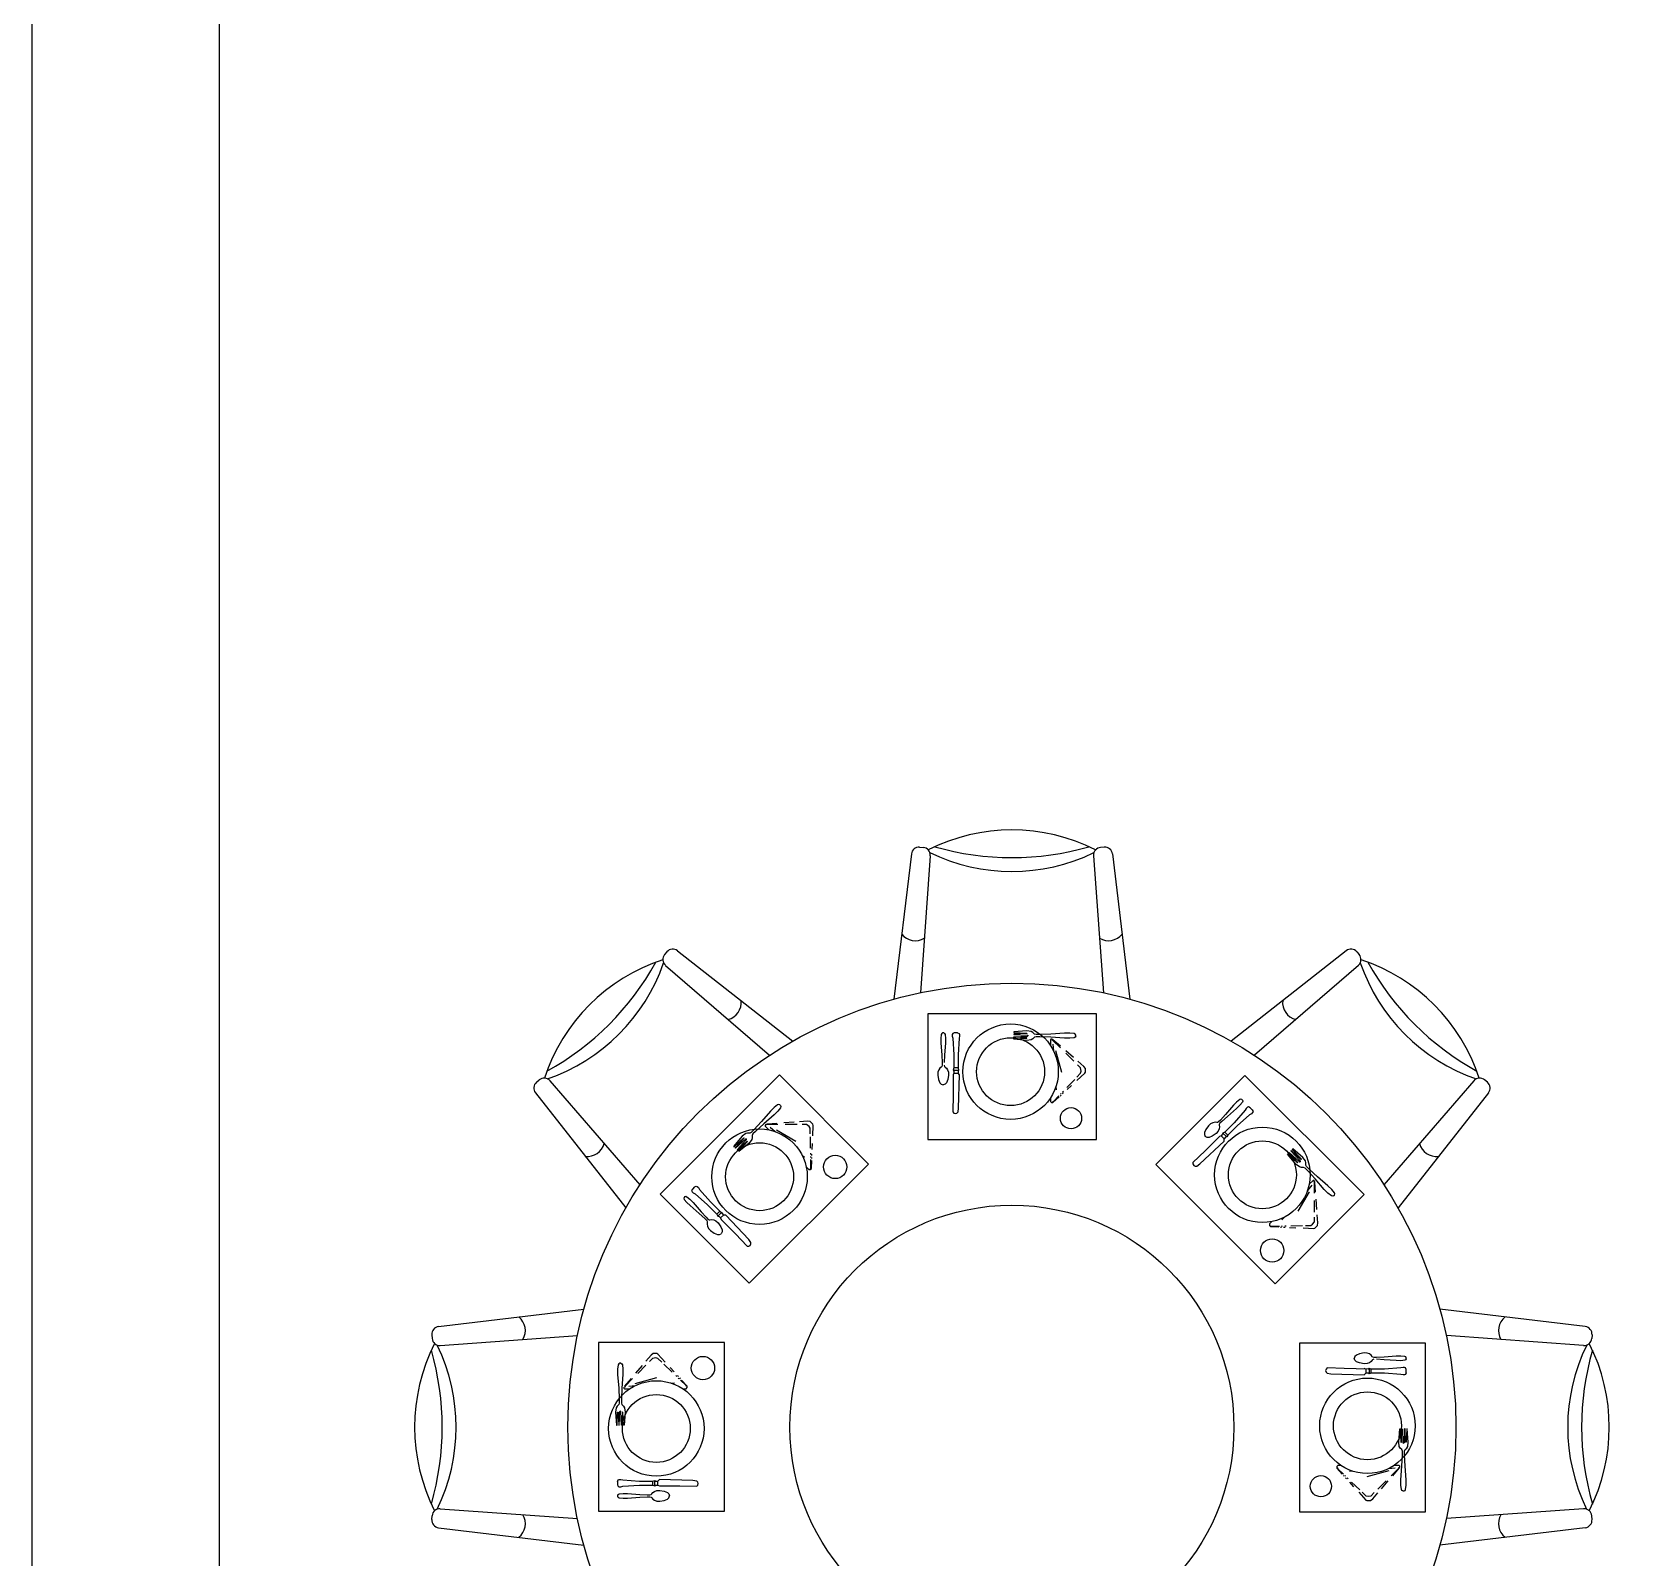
# Model space of a CAD drawing. Header units: inches. Extents: x 13 to 55.5, y 11.7 to 36.5.
# Drawn here: x 13.001 to 15.9, y 27.514 to 30.264 of the extents above; entities that cross this region are included whole.
import ezdxf

# ---------------------------------------------------------------- set-up
doc = ezdxf.new("R2010")
doc.units = ezdxf.units.IN
doc.header["$MEASUREMENT"] = 0
doc.layers.add('02', color=2, linetype='Continuous')
doc.layers.add('kadrbm', color=4, linetype='Continuous')

# ---------------------------------------------------------------- blocks, each defined once
blk = doc.blocks.new('kadrbm')
at = {"layer": 'kadrbm', "color": 4}
blk.add_lwpolyline([(0, 0), (0, 24.7972), (21, 24.7972), (21, 0), (0, 0)], close=True, dxfattribs=at)
blk.add_lwpolyline([(20.6631, 0.3257), (20.6631, 24.4603), (0.3369, 24.4603), (0.3369, 0.3257), (20.6631, 0.3257)], dxfattribs=at)

msp = doc.modelspace()

# ---------------------------------------------------------------- linework, layer by layer
at = {"layer": '02'}
for p, q in [((14.5855, 28.7827), (14.554, 28.5208)), ((14.6004, 28.7949), (14.6068, 28.7944)), ((14.933, 28.7949), (14.9265, 28.7944)), ((14.9479, 28.7827), (14.9793, 28.5208)), ((14.6196, 28.7795), (14.6017, 28.5324)), ((14.9137, 28.7795), (14.9316, 28.5324)), ((14.1643, 28.6082), (14.3717, 28.4453)), ((15.369, 28.6082), (15.1617, 28.4453)), ((14.1451, 28.6063), (14.1409, 28.6014)), ((14.1424, 28.5818), (14.3297, 28.4198)), ((15.391, 28.5818), (15.2036, 28.4198)), ((15.3882, 28.6063), (15.3924, 28.6014)), ((14.7938, 28.4638), (14.7699, 28.4618)), ((14.8015, 28.4628), (14.7938, 28.4638)), ((14.6395, 28.4573), (14.6388, 28.4501)), ((14.6388, 28.4501), (14.6388, 28.442)), ((14.6388, 28.442), (14.6404, 28.4202)), ((14.6403, 28.4592), (14.6395, 28.4573)), ((14.6419, 28.46), (14.6403, 28.4592)), ((14.6438, 28.46), (14.6419, 28.46)), ((14.6438, 28.46), (14.6454, 28.4592)), ((14.6468, 28.442), (14.6452, 28.4202)), ((14.6454, 28.4592), (14.6462, 28.4573)), ((14.6462, 28.4573), (14.6469, 28.4501)), ((14.6469, 28.4501), (14.6468, 28.442)), ((14.66, 28.4591), (14.6591, 28.4572)), ((14.6591, 28.4572), (14.6591, 28.4543)), ((14.6591, 28.4543), (14.66, 28.4505)), ((14.6629, 28.46), (14.66, 28.4591)), ((14.66, 28.4505), (14.662, 28.4208)), ((14.6686, 28.46), (14.6629, 28.46)), ((14.6686, 28.46), (14.6715, 28.4591)), ((14.6715, 28.4505), (14.6696, 28.4208)), ((14.6715, 28.4591), (14.6725, 28.4572)), ((14.6725, 28.4543), (14.6715, 28.4505)), ((14.6725, 28.4572), (14.6725, 28.4543)), ((14.7699, 28.4618), (14.7699, 28.4609)), ((14.7699, 28.4609), (14.7938, 28.4599)), ((14.7938, 28.459), (14.7699, 28.458)), ((14.7699, 28.458), (14.7699, 28.4571)), ((14.7699, 28.4571), (14.7948, 28.4561)), ((14.7699, 28.4532), (14.7948, 28.4542)), ((14.7699, 28.4523), (14.7699, 28.4532)), ((14.7938, 28.4513), (14.7699, 28.4523)), ((14.7699, 28.4494), (14.7938, 28.4504)), ((14.7699, 28.4485), (14.7699, 28.4494)), ((14.7938, 28.4465), (14.7699, 28.4485)), ((14.7938, 28.4599), (14.7938, 28.459)), ((14.7938, 28.4504), (14.7938, 28.4513)), ((14.8015, 28.4475), (14.7938, 28.4465)), ((14.7948, 28.4561), (14.7958, 28.4552)), ((14.7948, 28.4542), (14.7958, 28.4552)), ((14.8044, 28.4609), (14.8015, 28.4628)), ((14.8044, 28.4494), (14.8015, 28.4475)), ((14.8072, 28.458), (14.8044, 28.4609)), ((14.8072, 28.4523), (14.8044, 28.4494)), ((14.8101, 28.4571), (14.8072, 28.458)), ((14.8101, 28.4532), (14.8072, 28.4523)), ((14.8168, 28.4571), (14.8101, 28.4571)), ((14.8168, 28.4532), (14.8101, 28.4532)), ((14.8369, 28.458), (14.8168, 28.4571)), ((14.8369, 28.4523), (14.8168, 28.4532)), ((14.8369, 28.4486), (14.836, 28.4476)), ((14.836, 28.4476), (14.836, 28.4378)), ((14.8617, 28.4599), (14.8369, 28.458)), ((14.8617, 28.4504), (14.8369, 28.4523)), ((14.8388, 28.4486), (14.8369, 28.4486)), ((14.8407, 28.4476), (14.8388, 28.4486)), ((14.8407, 28.4466), (14.8388, 28.4476)), ((14.8543, 28.4359), (14.8407, 28.4476)), ((14.8541, 28.4333), (14.8407, 28.4466)), ((14.8407, 28.4399), (14.8416, 28.428)), ((14.8713, 28.4599), (14.8617, 28.4599)), ((14.8713, 28.4504), (14.8617, 28.4504)), ((14.8789, 28.459), (14.8713, 28.4599)), ((14.8789, 28.4513), (14.8713, 28.4504)), ((14.8808, 28.458), (14.8789, 28.459)), ((14.8808, 28.4523), (14.8789, 28.4513)), ((14.8818, 28.4561), (14.8808, 28.458)), ((14.8818, 28.4542), (14.8808, 28.4523)), ((14.8818, 28.4542), (14.8818, 28.4561)), ((14.6404, 28.4202), (14.6412, 28.4067)), ((14.6412, 28.4067), (14.6412, 28.402)), ((14.6452, 28.4202), (14.6445, 28.4067)), ((14.662, 28.4208), (14.662, 28.3969)), ((14.6696, 28.4208), (14.6696, 28.3969)), ((14.8455, 28.4285), (14.856, 28.3892)), ((14.8784, 28.409), (14.8636, 28.4238)), ((14.8779, 28.4155), (14.8637, 28.4278)), ((14.8962, 28.3998), (14.8853, 28.4092)), ((14.6334, 28.3894), (14.633, 28.3842)), ((14.633, 28.3842), (14.6346, 28.3759)), ((14.6348, 28.3936), (14.6334, 28.3894)), ((14.637, 28.3968), (14.6348, 28.3936)), ((14.6395, 28.3986), (14.637, 28.3968)), ((14.6403, 28.3995), (14.6395, 28.3986)), ((14.6412, 28.402), (14.6403, 28.3995)), ((14.6445, 28.402), (14.6453, 28.3995)), ((14.6453, 28.3995), (14.6462, 28.3986)), ((14.6462, 28.3986), (14.6487, 28.3968)), ((14.6487, 28.3968), (14.6509, 28.3936)), ((14.6509, 28.3936), (14.6523, 28.3894)), ((14.6526, 28.3842), (14.6511, 28.3759)), ((14.6523, 28.3894), (14.6526, 28.3842)), ((14.662, 28.3969), (14.661, 28.3931)), ((14.661, 28.3931), (14.6706, 28.3931)), ((14.661, 28.3931), (14.662, 28.3912)), ((14.662, 28.3874), (14.661, 28.3845)), ((14.661, 28.3845), (14.661, 28.3482)), ((14.6696, 28.3969), (14.662, 28.3969)), ((14.662, 28.3912), (14.662, 28.3874)), ((14.662, 28.3874), (14.6696, 28.3874)), ((14.6696, 28.3969), (14.6706, 28.3931)), ((14.6706, 28.3931), (14.6696, 28.3912)), ((14.6696, 28.3912), (14.6696, 28.3874)), ((14.6725, 28.3845), (14.6696, 28.3874)), ((14.6706, 28.3243), (14.6725, 28.3845)), ((14.8656, 28.3615), (14.8799, 28.3764)), ((14.8838, 28.3804), (14.8905, 28.3874)), ((14.8839, 28.3744), (14.8981, 28.3874)), ((14.8905, 28.3969), (14.8848, 28.4026)), ((14.8914, 28.3912), (14.8905, 28.3969)), ((14.8905, 28.3874), (14.8914, 28.3912)), ((14.8991, 28.396), (14.8962, 28.3998)), ((14.8981, 28.3874), (14.8991, 28.3893)), ((14.8991, 28.3893), (14.8991, 28.396)), ((13.9081, 28.352), (14.071, 28.1446)), ((13.9099, 28.3711), (13.9148, 28.3753)), ((13.9344, 28.3739), (14.0965, 28.1865)), ((14.6346, 28.3759), (14.6369, 28.3703)), ((14.6369, 28.3703), (14.6394, 28.3677)), ((14.6394, 28.3677), (14.6428, 28.3663)), ((14.6463, 28.3677), (14.6428, 28.3663)), ((14.6488, 28.3703), (14.6463, 28.3677)), ((14.6511, 28.3759), (14.6488, 28.3703)), ((14.661, 28.3482), (14.66, 28.3176)), ((14.8461, 28.3636), (14.8465, 28.3577)), ((14.8539, 28.3468), (14.8553, 28.3481)), ((14.854, 28.3495), (14.8552, 28.3507)), ((14.8578, 28.3504), (14.8599, 28.3524)), ((14.8579, 28.3535), (14.8595, 28.3552)), ((14.866, 28.358), (14.8741, 28.3653)), ((15.5989, 28.3739), (15.4368, 28.1865)), ((15.6253, 28.352), (15.4624, 28.1446)), ((15.6234, 28.3711), (15.6185, 28.3753)), ((14.3316, 28.3191), (14.3154, 28.3002)), ((14.3384, 28.3259), (14.3316, 28.3191)), ((14.3444, 28.3306), (14.3384, 28.3259)), ((14.3451, 28.3191), (14.3384, 28.3123)), ((14.3465, 28.3313), (14.3444, 28.3306)), ((14.3499, 28.3252), (14.3451, 28.3191)), ((14.3485, 28.3306), (14.3465, 28.3313)), ((14.3499, 28.3292), (14.3485, 28.3306)), ((14.3499, 28.3292), (14.3505, 28.3272)), ((14.3505, 28.3272), (14.3499, 28.3252)), ((14.6696, 28.3176), (14.6706, 28.3243)), ((14.836, 28.3427), (14.836, 28.3367)), ((14.836, 28.3367), (14.8379, 28.3348)), ((14.8379, 28.3348), (14.8407, 28.3348)), ((14.8398, 28.3357), (14.8417, 28.3367)), ((14.8407, 28.3348), (14.8516, 28.3447)), ((14.8417, 28.3367), (14.8515, 28.3469)), ((15.1659, 28.3296), (15.1516, 28.3131)), ((15.1716, 28.324), (15.155, 28.3097)), ((15.1716, 28.3354), (15.1659, 28.3296)), ((15.1869, 28.3206), (15.1673, 28.2983)), ((15.1771, 28.34), (15.1716, 28.3354)), ((15.1774, 28.3296), (15.1716, 28.324)), ((15.1791, 28.3408), (15.1771, 28.34)), ((15.1819, 28.3352), (15.1774, 28.3296)), ((15.1808, 28.3402), (15.1791, 28.3408)), ((15.1821, 28.3388), (15.1808, 28.3402)), ((15.1827, 28.3371), (15.1819, 28.3352)), ((15.1821, 28.3388), (15.1827, 28.3371)), ((15.1889, 28.324), (15.1869, 28.3206)), ((15.1909, 28.326), (15.1889, 28.324)), ((15.1929, 28.3267), (15.1909, 28.326)), ((15.1957, 28.3253), (15.1929, 28.3267)), ((15.1997, 28.3213), (15.1957, 28.3253)), ((15.1997, 28.3213), (15.2011, 28.3186)), ((15.2011, 28.3186), (15.2004, 28.3165)), ((14.3154, 28.3002), (14.3019, 28.2853)), ((14.3194, 28.2961), (14.3046, 28.2826)), ((14.3384, 28.3123), (14.3194, 28.2961)), ((14.3235, 28.2949), (14.3221, 28.2935)), ((14.3221, 28.2935), (14.3221, 28.2921)), ((14.3221, 28.2921), (14.329, 28.2852)), ((14.3255, 28.2955), (14.3235, 28.2949)), ((14.3262, 28.2949), (14.3241, 28.2942)), ((14.3433, 28.2969), (14.3255, 28.2955)), ((14.3451, 28.2949), (14.3262, 28.2949)), ((14.3309, 28.2901), (14.3399, 28.2823)), ((14.3744, 28.2992), (14.3557, 28.2978)), ((14.3795, 28.2949), (14.3584, 28.2949)), ((14.3985, 28.3009), (14.3841, 28.2999)), ((14.3965, 28.2949), (14.3885, 28.2949)), ((14.4012, 28.2915), (14.3965, 28.2949)), ((14.4032, 28.3003), (14.3985, 28.3009)), ((14.4032, 28.2881), (14.4012, 28.2915)), ((14.408, 28.2955), (14.4032, 28.3003)), ((14.4078, 28.2743), (14.4086, 28.2935)), ((14.4086, 28.2935), (14.408, 28.2955)), ((14.66, 28.3176), (14.662, 28.3157)), ((14.662, 28.3157), (14.6648, 28.3147)), ((14.6648, 28.3147), (14.6677, 28.3157)), ((14.6677, 28.3157), (14.6696, 28.3176)), ((15.1209, 28.2928), (15.1161, 28.2858)), ((15.1248, 28.2962), (15.1209, 28.2928)), ((15.1288, 28.2982), (15.1248, 28.2962)), ((15.1327, 28.299), (15.1288, 28.2982)), ((15.1357, 28.2985), (15.1327, 28.299)), ((15.1369, 28.2985), (15.1357, 28.2985)), ((15.1392, 28.2996), (15.1369, 28.2985)), ((15.1426, 28.303), (15.1392, 28.2996)), ((15.1409, 28.2907), (15.1402, 28.2869)), ((15.1416, 28.2973), (15.1404, 28.2949)), ((15.1404, 28.2949), (15.1404, 28.2937)), ((15.1404, 28.2937), (15.1409, 28.2907)), ((15.1449, 28.3006), (15.1416, 28.2973)), ((15.1516, 28.3131), (15.1426, 28.303)), ((15.155, 28.3097), (15.1449, 28.3006)), ((15.1673, 28.2983), (15.1504, 28.2814)), ((15.1727, 28.2929), (15.1558, 28.276)), ((15.195, 28.3125), (15.1727, 28.2929)), ((15.1984, 28.3145), (15.195, 28.3125)), ((15.2004, 28.3165), (15.1984, 28.3145)), ((14.2809, 28.2738), (14.2653, 28.2555)), ((14.266, 28.2549), (14.2836, 28.2711)), ((14.2843, 28.2704), (14.2681, 28.2528)), ((14.2687, 28.2522), (14.287, 28.2691)), ((14.2714, 28.2495), (14.2883, 28.2677)), ((14.2897, 28.265), (14.2721, 28.2488)), ((14.2741, 28.2468), (14.2904, 28.2643)), ((14.2931, 28.2616), (14.2748, 28.2461)), ((14.287, 28.2785), (14.2809, 28.2738)), ((14.2836, 28.2711), (14.2843, 28.2704)), ((14.2904, 28.2792), (14.287, 28.2785)), ((14.287, 28.2691), (14.2883, 28.2691)), ((14.2883, 28.2677), (14.2883, 28.2691)), ((14.2904, 28.2643), (14.2897, 28.265)), ((14.2944, 28.2792), (14.2904, 28.2792)), ((14.2978, 28.2677), (14.2931, 28.2616)), ((14.2971, 28.2806), (14.2944, 28.2792)), ((14.3019, 28.2853), (14.2971, 28.2806)), ((14.2985, 28.2711), (14.2978, 28.2677)), ((14.2998, 28.2779), (14.2985, 28.2751)), ((14.2985, 28.2751), (14.2985, 28.2711)), ((14.3046, 28.2826), (14.2998, 28.2779)), ((14.3424, 28.2854), (14.3776, 28.265)), ((14.4034, 28.2784), (14.4032, 28.2881)), ((14.4039, 28.2523), (14.4035, 28.2729)), ((14.4067, 28.2501), (14.4072, 28.2609)), ((15.1051, 28.2239), (15.149, 28.2651)), ((15.1161, 28.2858), (15.1138, 28.2803)), ((15.1138, 28.2803), (15.1138, 28.2767)), ((15.1138, 28.2767), (15.1152, 28.2733)), ((15.1186, 28.2718), (15.1152, 28.2733)), ((15.1409, 28.2733), (15.1152, 28.2476)), ((15.1222, 28.2718), (15.1186, 28.2718)), ((15.1278, 28.2742), (15.1222, 28.2718)), ((15.1348, 28.279), (15.1278, 28.2742)), ((15.1382, 28.2829), (15.1348, 28.279)), ((15.1402, 28.2869), (15.1382, 28.2829)), ((15.1436, 28.2746), (15.1409, 28.2733)), ((15.1463, 28.2773), (15.1436, 28.2746)), ((15.1436, 28.2746), (15.149, 28.2692)), ((15.147, 28.2793), (15.1463, 28.2773)), ((15.1504, 28.2814), (15.147, 28.2793)), ((15.147, 28.2793), (15.1537, 28.2726)), ((15.1517, 28.2719), (15.149, 28.2692)), ((15.149, 28.2651), (15.149, 28.2692)), ((15.1558, 28.276), (15.1504, 28.2814)), ((15.1537, 28.2726), (15.1517, 28.2719)), ((15.1558, 28.276), (15.1537, 28.2726)), ((14.2653, 28.2555), (14.266, 28.2549)), ((14.2681, 28.2528), (14.2687, 28.2522)), ((14.2721, 28.2488), (14.2714, 28.2495)), ((14.3887, 28.2399), (14.3931, 28.236)), ((14.4041, 28.2412), (14.4041, 28.2435)), ((14.4042, 28.2355), (14.4042, 28.2372)), ((14.4046, 28.2178), (14.4043, 28.2319)), ((14.406, 28.2336), (14.4061, 28.2354)), ((14.4063, 28.2389), (14.4064, 28.2418)), ((15.1152, 28.2476), (15.0929, 28.2266)), ((15.2632, 28.2415), (15.2638, 28.2421)), ((15.2787, 28.2232), (15.2632, 28.2415)), ((15.2638, 28.2421), (15.2814, 28.2259)), ((15.2659, 28.2442), (15.2665, 28.2448)), ((15.2821, 28.2266), (15.2659, 28.2442)), ((15.2665, 28.2448), (15.2848, 28.2279)), ((15.2699, 28.2482), (15.2692, 28.2475)), ((15.2692, 28.2475), (15.2861, 28.2293)), ((15.2875, 28.232), (15.2699, 28.2482)), ((15.2726, 28.2509), (15.2719, 28.2502)), ((15.2719, 28.2502), (15.2882, 28.2327)), ((15.2909, 28.2354), (15.2726, 28.2509)), ((15.2882, 28.2327), (15.2875, 28.232)), ((15.2956, 28.2293), (15.2909, 28.2354)), ((14.3963, 28.218), (14.4005, 28.2137)), ((14.4005, 28.2137), (14.4032, 28.2137)), ((14.4032, 28.2137), (14.4053, 28.2158)), ((14.4039, 28.2158), (14.4046, 28.2178)), ((14.4053, 28.2158), (14.4059, 28.2304)), ((15.0929, 28.2266), (15.0929, 28.2239)), ((15.0929, 28.2239), (15.0942, 28.2212)), ((15.0942, 28.2212), (15.097, 28.2199)), ((15.097, 28.2199), (15.0997, 28.2199)), ((15.0997, 28.2199), (15.1051, 28.2239)), ((15.2848, 28.2185), (15.2787, 28.2232)), ((15.2814, 28.2259), (15.2821, 28.2266)), ((15.2848, 28.2279), (15.2861, 28.2279)), ((15.2882, 28.2178), (15.2848, 28.2185)), ((15.2861, 28.2293), (15.2861, 28.2279)), ((15.2922, 28.2178), (15.2882, 28.2178)), ((15.2949, 28.2164), (15.2922, 28.2178)), ((15.2997, 28.2117), (15.2949, 28.2164)), ((15.2963, 28.2259), (15.2956, 28.2293)), ((15.2963, 28.2219), (15.2963, 28.2259)), ((15.2976, 28.2191), (15.2963, 28.2219)), ((15.3024, 28.2144), (15.2976, 28.2191)), ((15.3132, 28.1968), (15.2997, 28.2117)), ((15.3172, 28.2009), (15.3024, 28.2144)), ((14.191, 28.1786), (14.1896, 28.1759)), ((14.1896, 28.1759), (14.1903, 28.1738)), ((14.1903, 28.1738), (14.1923, 28.1718)), ((14.195, 28.1826), (14.191, 28.1786)), ((14.195, 28.1826), (14.1977, 28.184)), ((14.1977, 28.184), (14.1997, 28.1833)), ((14.1997, 28.1833), (14.2018, 28.1813)), ((14.2018, 28.1813), (14.2038, 28.1779)), ((14.2038, 28.1779), (14.2234, 28.1556)), ((15.3025, 28.1739), (15.2821, 28.1387)), ((15.3072, 28.1854), (15.2993, 28.1763)), ((15.3092, 28.1942), (15.3023, 28.1872)), ((15.3106, 28.1942), (15.3092, 28.1942)), ((15.3119, 28.1928), (15.3106, 28.1942)), ((15.3119, 28.1901), (15.3113, 28.1921)), ((15.3126, 28.1908), (15.3119, 28.1928)), ((15.3119, 28.1712), (15.3119, 28.1901)), ((15.3139, 28.1729), (15.3126, 28.1908)), ((15.3294, 28.1779), (15.3132, 28.1968)), ((15.3362, 28.1847), (15.3172, 28.2009)), ((15.3362, 28.1711), (15.3294, 28.1779)), ((15.3429, 28.1779), (15.3362, 28.1847)), ((15.3477, 28.1718), (15.3429, 28.1779)), ((14.1761, 28.1637), (14.1755, 28.162)), ((14.1755, 28.162), (14.1763, 28.1601)), ((14.1774, 28.1651), (14.1761, 28.1637)), ((14.1763, 28.1601), (14.1809, 28.1545)), ((14.1774, 28.1651), (14.1791, 28.1656)), ((14.1791, 28.1656), (14.1811, 28.1648)), ((14.1809, 28.1545), (14.1867, 28.1488)), ((14.1811, 28.1648), (14.1866, 28.1603)), ((14.1866, 28.1603), (14.1923, 28.1545)), ((14.1867, 28.1488), (14.2032, 28.1346)), ((14.1923, 28.1718), (14.1957, 28.1698)), ((14.1923, 28.1545), (14.2066, 28.1379)), ((14.1957, 28.1698), (14.218, 28.1502)), ((14.218, 28.1502), (14.2349, 28.1333)), ((14.2234, 28.1556), (14.2403, 28.1387)), ((15.3119, 28.1368), (15.3119, 28.1578)), ((15.3162, 28.1418), (15.3148, 28.1606)), ((15.3423, 28.1664), (15.3362, 28.1711)), ((15.3443, 28.1657), (15.3423, 28.1664)), ((15.3463, 28.1664), (15.3443, 28.1657)), ((15.3463, 28.1664), (15.3477, 28.1678)), ((15.3483, 28.1698), (15.3477, 28.1718)), ((15.3477, 28.1678), (15.3483, 28.1698)), ((14.2032, 28.1346), (14.2133, 28.1255)), ((14.2066, 28.1379), (14.2156, 28.1278)), ((14.2133, 28.1255), (14.2167, 28.1222)), ((14.2156, 28.1278), (14.219, 28.1245)), ((14.2167, 28.1222), (14.2178, 28.1198)), ((14.2178, 28.1186), (14.2173, 28.1156)), ((14.2173, 28.1156), (14.218, 28.1118)), ((14.2178, 28.1198), (14.2178, 28.1186)), ((14.219, 28.1245), (14.2213, 28.1233)), ((14.2213, 28.1233), (14.2225, 28.1233)), ((14.2225, 28.1233), (14.2256, 28.1238)), ((14.2256, 28.1238), (14.2294, 28.1231)), ((14.2294, 28.1231), (14.2334, 28.1211)), ((14.2334, 28.1211), (14.2373, 28.1177)), ((14.2403, 28.1387), (14.2349, 28.1333)), ((14.2349, 28.1333), (14.2369, 28.1299)), ((14.2369, 28.1299), (14.2437, 28.1367)), ((14.2369, 28.1299), (14.239, 28.1292)), ((14.2373, 28.1177), (14.2421, 28.1107)), ((14.239, 28.1292), (14.2417, 28.1265)), ((14.2403, 28.1387), (14.2437, 28.1367)), ((14.2417, 28.1265), (14.2471, 28.1319)), ((14.2417, 28.1265), (14.243, 28.1238)), ((14.243, 28.1238), (14.2687, 28.0981)), ((14.2437, 28.1367), (14.2444, 28.1346)), ((14.2444, 28.1346), (14.2471, 28.1319)), ((14.2511, 28.1319), (14.2471, 28.1319)), ((14.2924, 28.088), (14.2511, 28.1319)), ((15.235, 28.12), (15.2308, 28.1157)), ((15.2308, 28.1157), (15.2308, 28.113)), ((15.257, 28.1276), (15.2531, 28.1232)), ((15.3085, 28.1151), (15.3119, 28.1198)), ((15.3119, 28.1198), (15.3119, 28.1278)), ((15.318, 28.1178), (15.317, 28.1321)), ((15.3173, 28.113), (15.318, 28.1178)), ((14.218, 28.1118), (14.22, 28.1078)), ((14.22, 28.1078), (14.2234, 28.1038)), ((14.2234, 28.1038), (14.2304, 28.0991)), ((14.2304, 28.0991), (14.236, 28.0967)), ((14.236, 28.0967), (14.2396, 28.0967)), ((14.2396, 28.0967), (14.243, 28.0981)), ((14.2421, 28.1107), (14.2444, 28.1052)), ((14.2444, 28.1015), (14.243, 28.0981)), ((14.2444, 28.1052), (14.2444, 28.1015)), ((14.2687, 28.0981), (14.2897, 28.0758)), ((14.2964, 28.0826), (14.2924, 28.088)), ((15.2308, 28.113), (15.2328, 28.111)), ((15.2328, 28.1124), (15.2349, 28.1117)), ((15.2328, 28.111), (15.2475, 28.1104)), ((15.2349, 28.1117), (15.249, 28.112)), ((15.2507, 28.1102), (15.2525, 28.1102)), ((15.2526, 28.112), (15.2543, 28.1121)), ((15.256, 28.11), (15.2589, 28.1099)), ((15.2582, 28.1121), (15.2606, 28.1122)), ((15.2671, 28.1095), (15.278, 28.109)), ((15.2693, 28.1123), (15.29, 28.1127)), ((15.2914, 28.1085), (15.3106, 28.1076)), ((15.2955, 28.1129), (15.3052, 28.113)), ((15.3052, 28.113), (15.3085, 28.1151)), ((15.3106, 28.1076), (15.3126, 28.1083)), ((15.3126, 28.1083), (15.3173, 28.113)), ((14.2897, 28.0758), (14.2924, 28.0758)), ((14.2924, 28.0758), (14.2951, 28.0772)), ((14.2951, 28.0772), (14.2964, 28.0799)), ((14.2964, 28.0799), (14.2964, 28.0826)), ((13.7336, 27.9308), (13.9954, 27.9622)), ((15.7997, 27.9308), (15.5379, 27.9622)), ((13.7214, 27.9159), (13.7219, 27.9095)), ((13.7368, 27.8966), (13.9838, 27.9145)), ((15.7966, 27.8966), (15.5495, 27.9145)), ((15.812, 27.9159), (15.8115, 27.9095)), ((14.0573, 27.8619), (14.0563, 27.8542)), ((14.0582, 27.8638), (14.0573, 27.8619)), ((14.0602, 27.8647), (14.0582, 27.8638)), ((14.0621, 27.8647), (14.0602, 27.8647)), ((14.0621, 27.8647), (14.064, 27.8638)), ((14.064, 27.8638), (14.0649, 27.8619)), ((14.0649, 27.8619), (14.0659, 27.8542)), ((14.1007, 27.8608), (14.0885, 27.8466)), ((14.1073, 27.8613), (14.0924, 27.8465)), ((14.1165, 27.8791), (14.1071, 27.8682)), ((14.1193, 27.8734), (14.1137, 27.8677)), ((14.1203, 27.882), (14.1165, 27.8791)), ((14.1251, 27.8743), (14.1193, 27.8734)), ((14.127, 27.882), (14.1203, 27.882)), ((14.1289, 27.8734), (14.1251, 27.8743)), ((14.1289, 27.881), (14.127, 27.882)), ((14.1419, 27.8669), (14.1289, 27.881)), ((14.1359, 27.8667), (14.1289, 27.8734)), ((14.1547, 27.8485), (14.1398, 27.8629)), ((14.1583, 27.849), (14.1509, 27.857)), ((15.3346, 27.8562), (15.3327, 27.8543)), ((15.3652, 27.8553), (15.3346, 27.8562)), ((15.4083, 27.8543), (15.3652, 27.8553)), ((15.3848, 27.8768), (15.3834, 27.8734)), ((15.3848, 27.87), (15.3834, 27.8734)), ((15.3874, 27.8794), (15.3848, 27.8768)), ((15.3874, 27.8675), (15.3848, 27.87)), ((15.393, 27.8817), (15.3874, 27.8794)), ((15.393, 27.8652), (15.3874, 27.8675)), ((15.4013, 27.8832), (15.393, 27.8817)), ((15.4013, 27.8636), (15.393, 27.8652)), ((15.4065, 27.8829), (15.4013, 27.8832)), ((15.4065, 27.864), (15.4013, 27.8636)), ((15.4044, 27.8543), (15.4016, 27.8553)), ((15.4107, 27.8815), (15.4065, 27.8829)), ((15.4107, 27.8654), (15.4065, 27.864)), ((15.4102, 27.8553), (15.4083, 27.8543)), ((15.414, 27.8543), (15.4102, 27.8553)), ((15.4102, 27.8553), (15.4102, 27.8457)), ((15.4139, 27.8793), (15.4107, 27.8815)), ((15.4139, 27.8676), (15.4107, 27.8654)), ((15.4157, 27.8768), (15.4139, 27.8793)), ((15.4157, 27.8701), (15.4139, 27.8676)), ((15.4165, 27.8759), (15.4157, 27.8768)), ((15.4165, 27.8709), (15.4157, 27.8701)), ((15.419, 27.8751), (15.4165, 27.8759)), ((15.419, 27.8718), (15.4165, 27.8709)), ((15.4238, 27.8751), (15.419, 27.8751)), ((15.4373, 27.8758), (15.4238, 27.8751)), ((15.4373, 27.871), (15.4238, 27.8718)), ((15.4591, 27.8774), (15.4373, 27.8758)), ((15.4591, 27.8694), (15.4373, 27.871)), ((15.4675, 27.8562), (15.4379, 27.8543)), ((15.4672, 27.8775), (15.4591, 27.8774)), ((15.4672, 27.8693), (15.4591, 27.8694)), ((15.4744, 27.8768), (15.4672, 27.8775)), ((15.4744, 27.8701), (15.4672, 27.8693)), ((15.4714, 27.8572), (15.4675, 27.8562)), ((15.4742, 27.8572), (15.4714, 27.8572)), ((15.4761, 27.8562), (15.4742, 27.8572)), ((15.4763, 27.876), (15.4744, 27.8768)), ((15.4763, 27.8709), (15.4744, 27.8701)), ((15.4771, 27.8534), (15.4761, 27.8562)), ((15.4771, 27.8744), (15.4763, 27.876)), ((15.4771, 27.8725), (15.4763, 27.8709)), ((15.4771, 27.8725), (15.4771, 27.8744)), ((14.0563, 27.8542), (14.0563, 27.8446)), ((14.0563, 27.8446), (14.0582, 27.8198)), ((14.0659, 27.8446), (14.064, 27.8198)), ((14.0659, 27.8542), (14.0659, 27.8446)), ((14.0804, 27.8372), (14.0687, 27.8237)), ((14.083, 27.837), (14.0696, 27.8237)), ((14.0878, 27.8284), (14.1271, 27.8389)), ((14.1527, 27.829), (14.1585, 27.8294)), ((14.1627, 27.8408), (14.1611, 27.8424)), ((14.1658, 27.8407), (14.1639, 27.8429)), ((14.1668, 27.8369), (14.1656, 27.8381)), ((14.1694, 27.8368), (14.1682, 27.8382)), ((14.1796, 27.8246), (14.1694, 27.8344)), ((14.1815, 27.8237), (14.1716, 27.8345)), ((15.3327, 27.8543), (15.3318, 27.8514)), ((15.3318, 27.8514), (15.3327, 27.8486)), ((15.3327, 27.8486), (15.3346, 27.8467)), ((15.3346, 27.8467), (15.3413, 27.8457)), ((15.3413, 27.8457), (15.4016, 27.8438)), ((15.4016, 27.8438), (15.4044, 27.8467)), ((15.4044, 27.8543), (15.4044, 27.8467)), ((15.4083, 27.8467), (15.4044, 27.8467)), ((15.4102, 27.8457), (15.4083, 27.8467)), ((15.414, 27.8467), (15.4102, 27.8457)), ((15.4379, 27.8543), (15.414, 27.8543)), ((15.414, 27.8467), (15.414, 27.8543)), ((15.4379, 27.8467), (15.414, 27.8467)), ((15.4675, 27.8447), (15.4379, 27.8467)), ((15.4714, 27.8438), (15.4675, 27.8447)), ((15.4742, 27.8438), (15.4714, 27.8438)), ((15.4761, 27.8447), (15.4742, 27.8438)), ((15.4771, 27.8476), (15.4761, 27.8447)), ((15.4771, 27.8476), (15.4771, 27.8534)), ((14.0582, 27.8198), (14.0592, 27.7997)), ((14.0592, 27.7997), (14.0592, 27.793)), ((14.064, 27.8198), (14.063, 27.7997)), ((14.063, 27.7997), (14.063, 27.793)), ((14.0677, 27.8218), (14.0677, 27.8198)), ((14.0677, 27.8198), (14.0687, 27.8189)), ((14.0696, 27.8237), (14.0687, 27.8218)), ((14.0687, 27.8189), (14.0785, 27.8189)), ((14.0763, 27.8237), (14.0883, 27.8245)), ((14.1736, 27.8189), (14.1796, 27.8189)), ((14.1805, 27.8227), (14.1796, 27.8246)), ((14.1796, 27.8189), (14.1815, 27.8208)), ((14.1815, 27.8208), (14.1815, 27.8237)), ((14.0535, 27.7844), (14.0525, 27.7768)), ((14.0525, 27.7768), (14.0544, 27.7529)), ((14.0554, 27.7873), (14.0535, 27.7844)), ((14.0582, 27.7902), (14.0554, 27.7873)), ((14.0554, 27.7529), (14.0563, 27.7768)), ((14.0563, 27.7768), (14.0573, 27.7768)), ((14.0573, 27.7768), (14.0582, 27.7529)), ((14.0592, 27.793), (14.0582, 27.7902)), ((14.0592, 27.7529), (14.0602, 27.7777)), ((14.0602, 27.7777), (14.0611, 27.7787)), ((14.0621, 27.7777), (14.0611, 27.7787)), ((14.063, 27.7529), (14.0621, 27.7777)), ((14.063, 27.793), (14.064, 27.7902)), ((14.064, 27.7902), (14.0669, 27.7873)), ((14.0649, 27.7768), (14.064, 27.7529)), ((14.0659, 27.7768), (14.0649, 27.7768)), ((14.0669, 27.7529), (14.0659, 27.7768)), ((14.0669, 27.7873), (14.0688, 27.7844)), ((14.0697, 27.7768), (14.0678, 27.7529)), ((14.0688, 27.7844), (14.0697, 27.7768)), ((14.0544, 27.7529), (14.0554, 27.7529)), ((14.0582, 27.7529), (14.0592, 27.7529)), ((14.064, 27.7529), (14.063, 27.7529)), ((14.0678, 27.7529), (14.0669, 27.7529)), ((15.4636, 27.7224), (15.4655, 27.7463)), ((15.4655, 27.7463), (15.4665, 27.7463)), ((15.4665, 27.7463), (15.4674, 27.7224)), ((15.4684, 27.7224), (15.4694, 27.7463)), ((15.4703, 27.7463), (15.4713, 27.7215)), ((15.4741, 27.7463), (15.4732, 27.7215)), ((15.4751, 27.7463), (15.4741, 27.7463)), ((15.4761, 27.7224), (15.4751, 27.7463)), ((15.478, 27.7463), (15.477, 27.7224)), ((15.4789, 27.7463), (15.478, 27.7463)), ((15.4808, 27.7224), (15.4789, 27.7463)), ((15.4646, 27.7148), (15.4636, 27.7224)), ((15.4665, 27.7119), (15.4646, 27.7148)), ((15.4694, 27.709), (15.4665, 27.7119)), ((15.4674, 27.7224), (15.4684, 27.7224)), ((15.4713, 27.7215), (15.4722, 27.7205)), ((15.4732, 27.7215), (15.4722, 27.7205)), ((15.4751, 27.709), (15.478, 27.7119)), ((15.477, 27.7224), (15.4761, 27.7224)), ((15.478, 27.7119), (15.4799, 27.7148)), ((15.4799, 27.7148), (15.4808, 27.7224)), ((15.4703, 27.7062), (15.4694, 27.709)), ((15.4694, 27.6794), (15.4703, 27.6995)), ((15.4703, 27.6995), (15.4703, 27.7062)), ((15.4741, 27.7062), (15.4751, 27.709)), ((15.4741, 27.6995), (15.4741, 27.7062)), ((15.4751, 27.6794), (15.4741, 27.6995)), ((14.0562, 27.6516), (14.0572, 27.6544)), ((14.0572, 27.6544), (14.0591, 27.6554)), ((14.0591, 27.6554), (14.062, 27.6554)), ((14.062, 27.6554), (14.0658, 27.6544)), ((14.0658, 27.6544), (14.0954, 27.6525)), ((14.0954, 27.6525), (14.1193, 27.6525)), ((14.1193, 27.6525), (14.1232, 27.6535)), ((14.1193, 27.6525), (14.1193, 27.6449)), ((14.1232, 27.6535), (14.1251, 27.6525)), ((14.1232, 27.6439), (14.1232, 27.6535)), ((14.1251, 27.6525), (14.1289, 27.6525)), ((14.1318, 27.6554), (14.1289, 27.6525)), ((14.1289, 27.6449), (14.1289, 27.6525)), ((14.192, 27.6535), (14.1318, 27.6554)), ((14.1987, 27.6525), (14.192, 27.6535)), ((14.2006, 27.6506), (14.1987, 27.6525)), ((15.3538, 27.6803), (15.3519, 27.6784)), ((15.3519, 27.6784), (15.3519, 27.6755)), ((15.3519, 27.6755), (15.3618, 27.6647)), ((15.3528, 27.6765), (15.3538, 27.6746)), ((15.3597, 27.6803), (15.3538, 27.6803)), ((15.3538, 27.6746), (15.3639, 27.6648)), ((15.3639, 27.6624), (15.3652, 27.661)), ((15.3665, 27.6623), (15.3678, 27.6611)), ((15.3675, 27.6585), (15.3695, 27.6563)), ((15.3706, 27.6584), (15.3723, 27.6568)), ((15.3807, 27.6702), (15.3748, 27.6698)), ((15.4456, 27.6707), (15.4062, 27.6603)), ((15.426, 27.6378), (15.4409, 27.6527)), ((15.4326, 27.6384), (15.4449, 27.6526)), ((15.457, 27.6755), (15.4451, 27.6747)), ((15.4503, 27.6621), (15.4637, 27.6755)), ((15.453, 27.662), (15.4647, 27.6755)), ((15.4647, 27.6803), (15.4549, 27.6803)), ((15.4637, 27.6755), (15.4647, 27.6774)), ((15.4656, 27.6794), (15.4647, 27.6803)), ((15.4647, 27.6755), (15.4656, 27.6774)), ((15.4656, 27.6774), (15.4656, 27.6794)), ((15.4674, 27.6545), (15.4694, 27.6794)), ((15.4674, 27.645), (15.4674, 27.6545)), ((15.477, 27.6545), (15.4751, 27.6794)), ((15.477, 27.645), (15.477, 27.6545)), ((14.0562, 27.6516), (14.0562, 27.6458)), ((14.0562, 27.6458), (14.0572, 27.643)), ((14.0562, 27.6267), (14.057, 27.6283)), ((14.0562, 27.6267), (14.0562, 27.6248)), ((14.0562, 27.6248), (14.057, 27.6232)), ((14.057, 27.6283), (14.059, 27.6291)), ((14.057, 27.6232), (14.059, 27.6224)), ((14.0572, 27.643), (14.0591, 27.642)), ((14.059, 27.6291), (14.0661, 27.6298)), ((14.0591, 27.642), (14.062, 27.642)), ((14.062, 27.642), (14.0658, 27.643)), ((14.0658, 27.643), (14.0954, 27.6449)), ((14.0661, 27.6298), (14.0742, 27.6298)), ((14.0742, 27.6298), (14.096, 27.6282)), ((14.0742, 27.6218), (14.096, 27.6234)), ((14.0954, 27.6449), (14.1193, 27.6449)), ((14.096, 27.6282), (14.1096, 27.6274)), ((14.096, 27.6234), (14.1096, 27.6241)), ((14.1096, 27.6274), (14.1143, 27.6274)), ((14.1096, 27.6241), (14.1143, 27.6241)), ((14.1143, 27.6274), (14.1168, 27.6283)), ((14.1143, 27.6241), (14.1168, 27.6233)), ((14.1168, 27.6283), (14.1177, 27.6291)), ((14.1168, 27.6233), (14.1177, 27.6224)), ((14.1177, 27.6291), (14.1194, 27.6316)), ((14.1193, 27.6449), (14.1232, 27.6439)), ((14.1194, 27.6316), (14.1226, 27.6338)), ((14.1226, 27.6338), (14.1269, 27.6352)), ((14.1232, 27.6439), (14.1251, 27.6449)), ((14.1251, 27.6449), (14.1289, 27.6449)), ((14.1269, 27.6352), (14.1321, 27.6356)), ((14.1289, 27.6449), (14.1318, 27.6439)), ((14.1318, 27.6439), (14.1681, 27.6439)), ((14.1321, 27.6356), (14.1404, 27.634)), ((14.1404, 27.634), (14.146, 27.6317)), ((14.146, 27.6317), (14.1485, 27.6292)), ((14.1485, 27.6292), (14.1499, 27.6258)), ((14.1485, 27.6223), (14.1499, 27.6258)), ((14.1681, 27.6439), (14.1987, 27.643)), ((14.1987, 27.643), (14.2006, 27.6449)), ((14.2016, 27.6477), (14.2006, 27.6506)), ((14.2006, 27.6449), (14.2016, 27.6477)), ((15.3751, 27.6502), (15.3824, 27.6422)), ((15.3786, 27.6507), (15.3935, 27.6363)), ((15.3915, 27.6323), (15.4044, 27.6182)), ((15.3975, 27.6325), (15.4044, 27.6258)), ((15.4044, 27.6258), (15.4083, 27.6249)), ((15.4083, 27.6249), (15.414, 27.6258)), ((15.414, 27.6258), (15.4197, 27.6315)), ((15.4169, 27.6201), (15.4263, 27.631)), ((15.4684, 27.6373), (15.4674, 27.645)), ((15.4694, 27.6354), (15.4684, 27.6373)), ((15.4713, 27.6345), (15.4694, 27.6354)), ((15.4713, 27.6345), (15.4732, 27.6345)), ((15.4732, 27.6345), (15.4751, 27.6354)), ((15.4751, 27.6354), (15.4761, 27.6373)), ((15.4761, 27.6373), (15.477, 27.645)), ((13.7368, 27.6026), (13.9838, 27.5847)), ((14.059, 27.6224), (14.0661, 27.6217)), ((14.0661, 27.6217), (14.0742, 27.6218)), ((14.1177, 27.6224), (14.1194, 27.6199)), ((14.1194, 27.6199), (14.1226, 27.6177)), ((14.1226, 27.6177), (14.1269, 27.6163)), ((14.1269, 27.6163), (14.1321, 27.616)), ((14.1321, 27.616), (14.1404, 27.6175)), ((14.1404, 27.6175), (14.146, 27.6198)), ((14.146, 27.6198), (14.1485, 27.6223)), ((15.4044, 27.6182), (15.4064, 27.6172)), ((15.4064, 27.6172), (15.413, 27.6172)), ((15.413, 27.6172), (15.4169, 27.6201)), ((15.7966, 27.6026), (15.5495, 27.5847)), ((13.7214, 27.5833), (13.7219, 27.5897)), ((13.7336, 27.5684), (13.9954, 27.5369)), ((15.7997, 27.5684), (15.5379, 27.5369)), ((15.812, 27.5833), (15.8115, 27.5897))]:
    msp.add_line(p, q, dxfattribs=at)
for points in [[(14.9192, 28.2677), (14.9192, 28.4947), (14.6153, 28.4947), (14.6153, 28.2677)], [(14.5082, 28.2238), (14.3477, 28.3843), (14.1328, 28.1694), (14.2933, 28.0089)], [(15.2409, 28.0081), (15.4014, 28.1686), (15.1865, 28.3835), (15.026, 28.223)], [(14.2486, 27.9022), (14.0216, 27.9022), (14.0216, 27.5982), (14.2486, 27.5982)], [(15.2848, 27.597), (15.5117, 27.597), (15.5117, 27.901), (15.2848, 27.901)]]:
    msp.add_lwpolyline(points, close=True, dxfattribs=at)
for centre, radius in [((14.7667, 27.7496), 0.8), ((14.7643, 28.3902), 0.086), ((14.7643, 28.3902), 0.0612), ((14.8732, 28.3063), 0.0191), ((15.218, 28.2043), 0.086), ((14.312, 28.2009), 0.086), ((14.312, 28.2009), 0.0612), ((15.218, 28.2043), 0.0612), ((14.4483, 28.2185), 0.021), ((14.7667, 27.7496), 0.4), ((15.2356, 28.0679), 0.021), ((14.21, 27.8561), 0.021), ((14.126, 27.7472), 0.086), ((15.4073, 27.752), 0.086), ((14.126, 27.7472), 0.0612), ((15.4073, 27.752), 0.0612), ((15.3234, 27.6431), 0.0191)]:
    msp.add_circle(centre, radius, dxfattribs=at)
for centre, radius, start, end in [((14.7667, 28.493), 0.3329, 63.0976, 116.9024), ((14.5993, 28.781), 0.0139, 85.6057, 173.15), ((14.6057, 28.7805), 0.0139, 355.8568, 85.6057), ((14.7669, 29.0881), 0.3371, 243.9487, 295.9401), ((14.7667, 29.2767), 0.5007, 253.9144, 286.0856), ((14.9276, 28.7805), 0.0139, 94.3943, 184.1432), ((14.934, 28.781), 0.0139, 6.85, 94.3943), ((14.5929, 28.6581), 0.0318, 218.8511, 300.1702), ((14.9405, 28.6581), 0.0318, 239.8298, 321.1489), ((14.1557, 28.5973), 0.0139, 51.85, 139.3943), ((15.3776, 28.5973), 0.0139, 40.6057, 128.15), ((14.241, 28.2753), 0.3329, 108.0976, 161.9024), ((13.6868, 28.8294), 0.5007, 298.9144, 331.0856), ((13.8204, 28.6962), 0.3371, 288.9487, 340.9401), ((14.1515, 28.5924), 0.0139, 139.3943, 229.1432), ((15.3818, 28.5924), 0.0139, 310.8568, 40.6057), ((15.7133, 28.6959), 0.3371, 198.9487, 250.9401), ((15.2923, 28.2753), 0.3329, 18.0976, 71.9024), ((15.8465, 28.8294), 0.5007, 208.9144, 241.0856), ((14.2472, 28.5149), 0.0318, 284.8298, 6.1489), ((15.2862, 28.5149), 0.0318, 173.8511, 255.1702), ((13.9239, 28.3648), 0.0139, 40.8568, 130.6057), ((15.6094, 28.3648), 0.0139, 49.3943, 139.1432), ((13.919, 28.3606), 0.0139, 130.6057, 218.15), ((15.6143, 28.3606), 0.0139, 321.85, 49.3943), ((14.0014, 28.2691), 0.0318, 263.8511, 345.1702), ((15.5319, 28.2691), 0.0318, 194.8298, 276.1489), ((13.8582, 27.9234), 0.0318, 329.8298, 51.1489), ((15.6751, 27.9234), 0.0318, 128.8511, 210.1702), ((13.7353, 27.917), 0.0139, 96.85, 184.3943), ((15.7981, 27.917), 0.0139, 355.6057, 83.15), ((14.0233, 27.7496), 0.3329, 153.0976, 206.9024), ((13.2395, 27.7496), 0.5007, 343.9144, 16.0856), ((13.7358, 27.9105), 0.0139, 184.3943, 274.1432), ((13.4282, 27.7498), 0.3371, 333.9487, 25.9401), ((16.1052, 27.7494), 0.3371, 153.9487, 205.9401), ((16.2938, 27.7496), 0.5007, 163.9144, 196.0856), ((15.7976, 27.9105), 0.0139, 265.8568, 355.6057), ((15.5101, 27.7496), 0.3329, 333.0976, 26.9024), ((13.7358, 27.5887), 0.0139, 85.8568, 175.6057), ((15.7976, 27.5887), 0.0139, 4.3943, 94.1432), ((13.7353, 27.5822), 0.0139, 175.6057, 263.15), ((13.8582, 27.5758), 0.0318, 308.8511, 30.1702), ((15.6751, 27.5758), 0.0318, 149.8298, 231.1489), ((15.7981, 27.5822), 0.0139, 276.85, 4.3943)]:
    msp.add_arc(centre, radius, start, end, dxfattribs=at)

# ---------------------------------------------------------------- block references
at = {"layer": 'kadrbm'}
msp.add_blockref('kadrbm', (13.0014, 11.7117), dxfattribs=at)

doc.saveas('drawing.dxf')
